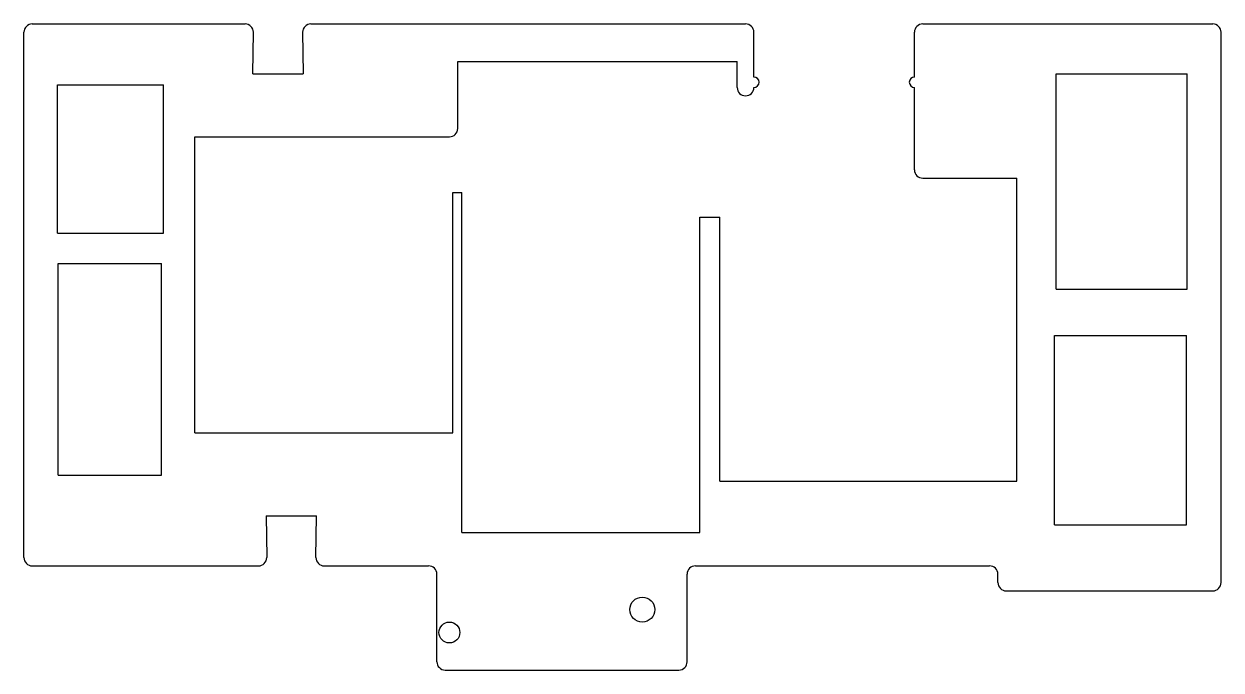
# Model space of a CAD drawing. Extents: x 50 to 337, y 66 to 221.
import ezdxf

# ---------------------------------------------------------------- set-up
doc = ezdxf.new("R2010")
doc.units = 0
doc.layers.add('KEEPOUTLAYER', color=6, linetype='CONTINUOUS')

msp = doc.modelspace()

# ---------------------------------------------------------------- linework, layer by layer
at = {"layer": 'KEEPOUTLAYER'}
for p, q in [((49.56, 92.89), (49.56, 218.89)), ((51.56, 220.89), (102.56, 220.89)), ((104.46, 208.89), (104.56, 218.89)), ((116.36, 218.89), (116.46, 208.89)), ((118.36, 220.89), (222.56, 220.89)), ((224.56, 208.14), (224.56, 218.89)), ((263.06, 208.14), (263.06, 218.89)), ((265.06, 220.89), (334.56, 220.89)), ((336.56, 86.89), (336.56, 218.89)), ((153.56, 195.81), (153.56, 211.89)), ((153.56, 211.89), (154.84, 211.89)), ((154.84, 211.89), (192.04, 211.89)), ((192.04, 211.89), (192.43, 211.89)), ((192.43, 211.89), (220.56, 211.89)), ((220.56, 205.64), (220.56, 211.89)), ((104.46, 208.89), (116.46, 208.89)), ((297.06, 157.24), (297.06, 208.9)), ((297.06, 208.9), (328.47, 208.9)), ((328.47, 157.24), (328.47, 208.9)), ((57.63, 170.66), (57.63, 206.24)), ((57.63, 206.24), (83.04, 206.24)), ((83.04, 170.66), (83.04, 206.24)), ((224.56, 205.64), (224.56, 205.64)), ((263.06, 185.89), (263.06, 205.64)), ((90.56, 122.81), (90.56, 193.81)), ((90.56, 193.81), (151.56, 193.81)), ((265.06, 183.89), (287.56, 183.89)), ((287.56, 111.17), (287.56, 183.89)), ((152.39, 122.81), (152.39, 180.46)), ((152.39, 180.46), (154.56, 180.46)), ((154.56, 98.89), (154.56, 180.46)), ((211.56, 174.5), (216.41, 174.5)), ((211.56, 98.89), (211.56, 174.5)), ((216.41, 111.17), (216.41, 174.5)), ((57.63, 170.66), (83.04, 170.66)), ((57.76, 112.64), (57.76, 163.44)), ((57.76, 163.44), (82.56, 163.44)), ((82.56, 112.64), (82.56, 163.44)), ((297.06, 157.24), (328.47, 157.24)), ((296.63, 100.76), (296.63, 146.15)), ((296.63, 146.15), (328.25, 146.15)), ((328.25, 100.76), (328.25, 146.15)), ((90.56, 122.81), (152.39, 122.81)), ((57.76, 112.64), (82.56, 112.64)), ((216.41, 111.17), (287.56, 111.17)), ((107.66, 102.89), (107.76, 92.89)), ((107.66, 102.89), (119.66, 102.89)), ((119.56, 92.89), (119.66, 102.89)), ((296.63, 100.76), (328.25, 100.76)), ((154.56, 98.89), (211.56, 98.89)), ((51.56, 90.89), (105.76, 90.89)), ((121.56, 90.89), (146.56, 90.89)), ((210.56, 90.89), (281.06, 90.89)), ((148.56, 67.89), (148.56, 88.89)), ((208.56, 67.89), (208.56, 88.89)), ((283.06, 86.89), (283.06, 88.89)), ((285.06, 84.89), (334.56, 84.89)), ((150.56, 65.89), (206.56, 65.89))]:
    msp.add_line(p, q, dxfattribs=at)
for centre, radius in [((197.81, 80.39), 3), ((151.56, 74.89), 2.5)]:
    msp.add_circle(centre, radius, dxfattribs=at)
for centre, radius, start, end in [((51.56, 218.89), 2, 90, 180), ((102.56, 218.89), 2, 0, 90), ((118.36, 218.89), 2, 90, 180), ((222.56, 218.89), 2, 0, 90), ((265.06, 218.89), 2, 90, 180), ((334.56, 218.89), 2, 0, 90), ((224.56, 206.89), 1.25, 270, 90), ((263.06, 206.89), 1.25, 90, 270), ((222.56, 205.64), 2, 180, 270), ((222.56, 205.64), 2, 270, 0), ((151.56, 195.81), 2, 270, 0), ((265.06, 185.89), 2, 180, 270), ((51.56, 92.89), 2, 180, 270), ((105.76, 92.89), 2, 270, 0), ((121.56, 92.89), 2, 180, 270), ((146.56, 88.89), 2, 0, 90), ((210.56, 88.89), 2, 90, 180), ((281.06, 88.89), 2, 0, 90), ((285.06, 86.89), 2, 180, 270), ((334.56, 86.89), 2, 270, 0), ((150.56, 67.89), 2, 180, 270), ((206.56, 67.89), 2, 270, 0)]:
    msp.add_arc(centre, radius, start, end, dxfattribs=at)

doc.saveas('drawing.dxf')
